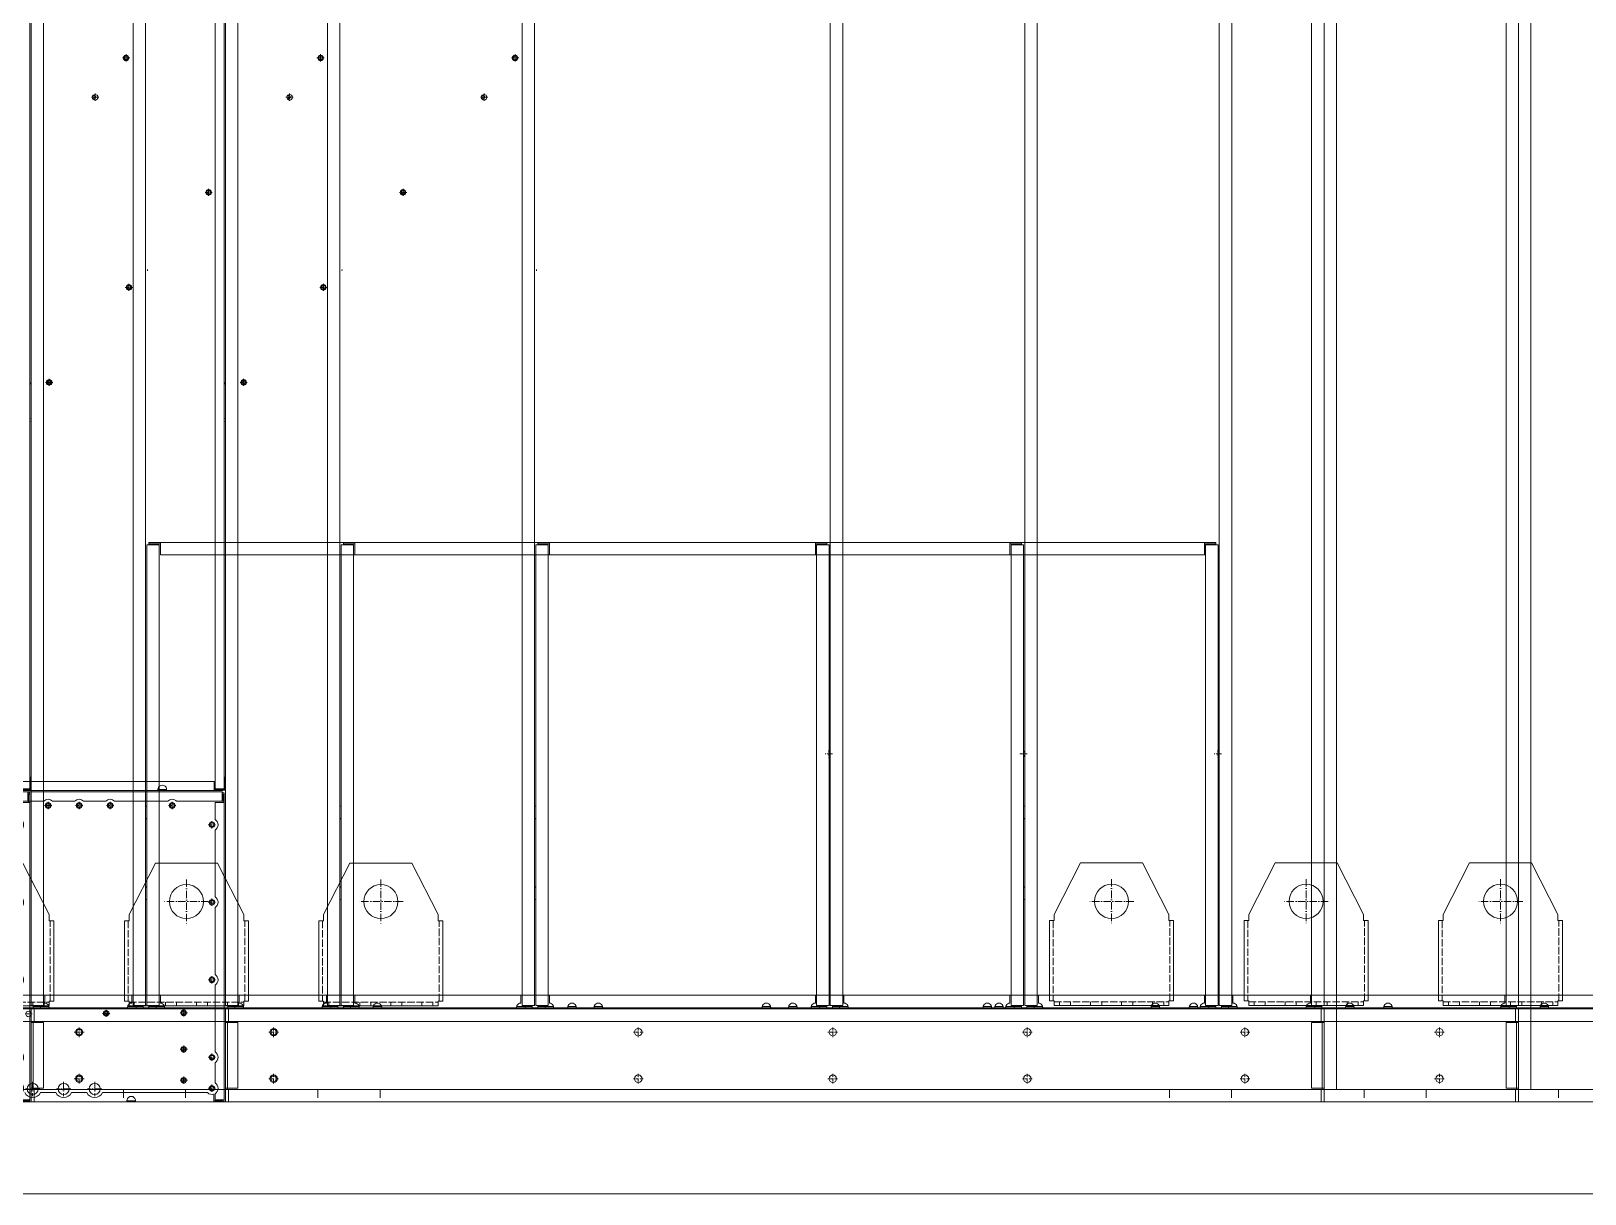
# Model space of a CAD drawing. Header units: millimetres. Extents: x -662582 to 33115, y -140469 to 24125.
# Drawn here: x -650766 to -648261, y -134742 to -132867 of the extents above; entities that cross this region are included whole.
import ezdxf

# ---------------------------------------------------------------- set-up
doc = ezdxf.new("R2010")
doc.units = ezdxf.units.MM
doc.linetypes.add('DASHDOT', pattern=[18.5, 12, -3, 0.5, -3])
doc.linetypes.add('DASHED', pattern=[15, 12, -3])

# ---------------------------------------------------------------- blocks, each defined once
blk = doc.blocks.new('457536')
at = {"color": 7, "lineweight": 5}
for p, q in [((114592.520962, 89152.297332), (114550.020962, 89069.297332)), ((114692.520962, 89152.297332), (114592.520962, 89152.297332)), ((114735.020962, 89069.297332), (114692.520962, 89152.297332)), ((114542.520962, 89059.297332), (114542.520962, 88929.797332)), ((114742.520962, 88929.797332), (114742.520962, 89059.297332)), ((114550.020962, 88922.297332), (114735.020962, 88922.297332))]:
    blk.add_line(p, q, dxfattribs=at)
at = {"color": 7, "linetype": 'DASHDOT', "lineweight": 5}
for p, q in [((114642.520962, 89126.047332), (114642.520962, 89054.547332)), ((114678.270962, 89090.297332), (114606.770962, 89090.297332))]:
    blk.add_line(p, q, dxfattribs=at)
at = {"color": 7, "lineweight": 5, "ltscale": 0.09375}
for p, q in [((114542.520962, 89059.297332), (114550.020962, 89059.297332)), ((114742.520962, 89059.297332), (114735.020962, 89059.297332)), ((114550.020962, 88929.797332), (114542.520962, 88929.797332)), ((114550.020962, 88922.297332), (114550.020962, 88929.797332)), ((114735.020962, 88929.797332), (114742.520962, 88929.797332)), ((114735.020962, 88922.297332), (114735.020962, 88929.797332))]:
    blk.add_line(p, q, dxfattribs=at)
at = {"color": 7, "linetype": 'DASHED', "lineweight": 5}
for p, q in [((114548.520962, 89059.297332), (114548.520962, 88929.797332)), ((114736.520962, 88929.797332), (114736.520962, 89059.297332)), ((114550.020962, 88928.297332), (114735.020962, 88928.297332))]:
    blk.add_line(p, q, dxfattribs=at)
at = {"color": 7, "lineweight": 5, "ltscale": 0.125}
for p, q in [((114550.020962, 89059.297332), (114550.020962, 89069.297332)), ((114735.020962, 89069.297332), (114735.020962, 89059.297332))]:
    blk.add_line(p, q, dxfattribs=at)
at = {"color": 7, "linetype": 'DASHED', "lineweight": 5, "ltscale": 0.075}
for p, q in [((114558.520962, 88928.297332), (114558.520962, 88922.297332)), ((114576.520962, 88928.297332), (114576.520962, 88922.297332)), ((114608.520962, 88928.297332), (114608.520962, 88922.297332)), ((114626.520962, 88928.297332), (114626.520962, 88922.297332)), ((114658.520962, 88928.297332), (114658.520962, 88922.297332)), ((114676.520962, 88928.297332), (114676.520962, 88922.297332)), ((114708.520962, 88928.297332), (114708.520962, 88922.297332)), ((114726.520962, 88928.297332), (114726.520962, 88922.297332))]:
    blk.add_line(p, q, dxfattribs=at)
at = {"color": 7, "lineweight": 5}
blk.add_circle((114642.520962, 89090.297332), 27.5, dxfattribs=at)
blk = doc.blocks.new('1')
at = {"color": 7, "lineweight": 20}
for p, q in [((16015.2, 9965.9), (16015.2, 13406.9)), ((16035.2, 13406.9), (16035.2, 9965.9)), ((16493.2, 9965.9), (16493.2, 13406.9)), ((16513.2, 13406.9), (16513.2, 9965.9)), ((17617.2, 9965.9), (17617.2, 13406.9)), ((18413.2, 13406.9), (18413.2, 9965.9)), ((18433.2, 13390.4), (18433.2, 9830.4)), ((15998.2, 13165.3), (15998.2, 10315.5)), ((16013.2, 10315.5), (16013.2, 13165.3)), ((18393.2, 12139.4), (18393.2, 9965.9)), ((17637.2, 9965.9), (17637.2, 12087.4)), ((16515.2, 9965.9), (16515.2, 10708.9)), ((16535.2, 10708.9), (16535.2, 9965.9)), ((16537.2, 10712.4), (17593.2, 10712.4)), ((17595.2, 9965.9), (17595.2, 10708.9)), ((17615.2, 10708.9), (17615.2, 9965.9)), ((17593.2, 10692.4), (16537.2, 10692.4)), ((15996.6, 10327.4), (15030.8, 10327.4)), ((16009.7, 10310.4), (13016.7, 10310.4)), ((15120.9, 10312.4), (15906.5, 10312.4)), ((15919.9, 10312.4), (15996.6, 10312.4)), ((15722.1, 10295.4), (15686.4, 10295.4)), ((15772.1, 10295.4), (15736.4, 10295.4)), ((15822.1, 10295.4), (15786.4, 10295.4)), ((15922.1, 10295.4), (15836.4, 10295.4)), ((16009.7, 10295.4), (15936.4, 10295.4)), ((15998.2, 10266.1), (15998.2, 10293.4)), ((16013.2, 9813.9), (16013.2, 10293.4)), ((15998.2, 10141.1), (15998.2, 10248.8)), ((15998.2, 10016.1), (15998.2, 10123.8)), ((15998.2, 9891.1), (15998.2, 9998.8)), ((16037.2, 9982.4), (16491.2, 9982.4)), ((16537.2, 9982.4), (17593.2, 9982.4)), ((17639.2, 9982.4), (18391.2, 9982.4)), ((18408.5, 9960.4), (16019.9, 9960.4)), ((16484.2, 9962.4), (16044.2, 9962.4)), ((17205.2, 9962), (16055.2, 9962)), ((16880.2, 9962.4), (16544.2, 9962.4)), ((17236.2, 9962.4), (16894.2, 9962.4)), ((18373.2, 9962), (17223.2, 9962)), ((17586.2, 9962.4), (17250.2, 9962.4)), ((17882.2, 9962.4), (17646.2, 9962.4)), ((18134.2, 9962.4), (17896.2, 9962.4)), ((18384.2, 9962.4), (18148.2, 9962.4)), ((16015.2, 9940.4), (18413.2, 9940.4)), ((16015.2, 9832.4), (16015.2, 9938.4)), ((16018.4, 9938.4), (16018.4, 9832.4)), ((16019.9, 9940.4), (18408.5, 9940.4)), ((16035.2, 9832.4), (16035.2, 9938.4)), ((18393.2, 9938.4), (18393.2, 9832.4)), ((18410, 9832.4), (18410, 9938.4)), ((18413.2, 9938.4), (18413.2, 9832.4)), ((18413.2, 9832.4), (18413.2, 9938.4)), ((15998.2, 9841.1), (15998.2, 9873.8)), ((15741.6, 9825.4), (15716.9, 9825.4)), ((15791.6, 9825.4), (15766.9, 9825.4)), ((15986.1, 9825.4), (15816.9, 9825.4)), ((16164.2, 9830.4), (16015.2, 9830.4)), ((18408.5, 9830.4), (16019.9, 9830.4)), ((18164.2, 9830.4), (16264.2, 9830.4)), ((18413.2, 9830.4), (18264.2, 9830.4)), ((15856.4, 9810.4), (14970, 9810.4)), ((15996.2, 9810.4), (15870, 9810.4)), ((18413.2, 9810.4), (16015.2, 9810.4)), ((16019.9, 9810.4), (18408.5, 9810.4))]:
    blk.add_line(p, q, dxfattribs=at)
at = {"color": 7, "linetype": 'DASHDOT', "lineweight": 20, "ltscale": 0.292499}
for p, q in [((16481.9, 11499.7), (16481.9, 11488)), ((16432, 11436.3), (16432, 11424.6)), ((16172.9, 11129.8), (16172.9, 11118.1)), ((17620.9, 10371.6), (17609.2, 10371.6))]:
    blk.add_line(p, q, dxfattribs=at)
at = {"color": 7, "linetype": 'DASHDOT', "lineweight": 20, "ltscale": 0.2925}
for p, q in [((16487.8, 11493.8), (16476.1, 11493.8)), ((16437.9, 11430.4), (16426.2, 11430.4)), ((16307.3, 11277.1), (16295.6, 11277.1)), ((16178.8, 11123.9), (16167.1, 11123.9)), ((16050.2, 10970.7), (16038.5, 10970.7)), ((17615, 10377.4), (17615, 10365.7)), ((15735.1, 10288.4), (15723.4, 10288.4)), ((15729.2, 10294.3), (15729.2, 10282.6)), ((15785.1, 10288.4), (15773.4, 10288.4)), ((15779.2, 10294.3), (15779.2, 10282.6)), ((15835.1, 10288.4), (15823.4, 10288.4)), ((15829.2, 10294.3), (15829.2, 10282.6)), ((15935.1, 10288.4), (15923.4, 10288.4)), ((15929.2, 10294.3), (15929.2, 10282.6)), ((15999.1, 10257.4), (15987.4, 10257.4)), ((15993.2, 10263.3), (15993.2, 10251.6)), ((15999.1, 10132.4), (15987.4, 10132.4)), ((15993.2, 10138.3), (15993.2, 10126.6)), ((15999.1, 10007.4), (15987.4, 10007.4)), ((15993.2, 10013.3), (15993.2, 10001.6)), ((15703.6, 9952.3), (15691.9, 9952.3)), ((15828.6, 9953.3), (15816.9, 9953.3)), ((15822.7, 9959.2), (15822.7, 9947.5)), ((15953.6, 9954.2), (15941.9, 9954.2)), ((15947.7, 9960.1), (15947.7, 9948.4)), ((15953.6, 9895.4), (15941.9, 9895.4)), ((15947.7, 9901.3), (15947.7, 9889.6)), ((15999.1, 9882.4), (15987.4, 9882.4)), ((15993.2, 9888.3), (15993.2, 9876.6)), ((15953.6, 9845.4), (15941.9, 9845.4)), ((15947.7, 9851.3), (15947.7, 9839.6)), ((15999.1, 9832.4), (15987.4, 9832.4)), ((15993.2, 9838.3), (15993.2, 9826.6))]:
    blk.add_line(p, q, dxfattribs=at)
at = {"color": 7, "linetype": 'DASHDOT', "lineweight": 20, "ltscale": 0.195}
for p, q in [((16485.8, 11493.8), (16478, 11493.8)), ((16433.9, 11430.4), (16426.1, 11430.4)), ((16305.3, 11277.2), (16297.5, 11277.2)), ((16176.8, 11124), (16169, 11124)), ((16048.2, 10970.8), (16040.4, 10970.8)), ((15826.1, 9953.3), (15818.3, 9953.3)), ((15822.2, 9957.2), (15822.2, 9949.4)), ((15951.1, 9954.3), (15943.3, 9954.3)), ((15947.2, 9958.2), (15947.2, 9950.4)), ((15951.1, 9895.4), (15943.3, 9895.4)), ((15947.2, 9899.3), (15947.2, 9891.5)), ((15951.1, 9845.4), (15943.3, 9845.4)), ((15947.2, 9849.3), (15947.2, 9841.5))]:
    blk.add_line(p, q, dxfattribs=at)
at = {"color": 7, "linetype": 'DASHDOT', "lineweight": 20, "ltscale": 0.195001}
for p, q in [((16481.9, 11497.7), (16481.9, 11489.9)), ((16172.9, 11127.9), (16172.9, 11120.1)), ((16044.3, 10974.7), (16044.3, 10966.9))]:
    blk.add_line(p, q, dxfattribs=at)
at = {"color": 7, "linetype": 'DASHDOT', "lineweight": 20, "ltscale": 0.194998}
for p, q in [((16430, 11434.3), (16430, 11426.5)), ((16301.4, 11281.1), (16301.4, 11273.3))]:
    blk.add_line(p, q, dxfattribs=at)
at = {"color": 7, "linetype": 'DASHDOT', "lineweight": 20, "ltscale": 0.292502}
for p, q in [((16301.4, 11283), (16301.4, 11271.3)), ((16044.3, 10976.6), (16044.3, 10964.9))]:
    blk.add_line(p, q, dxfattribs=at)
at = {"color": 7, "lineweight": 20, "ltscale": 0.050782}
blk.add_line((16516.3, 11150.5), (16516.6, 11152.5), dxfattribs=at)
at = {"color": 7, "lineweight": 20, "ltscale": 0.077786}
blk.add_line((16015.2, 10970.3), (16013.2, 10967.9), dxfattribs=at)
at = {"color": 7, "lineweight": 20, "ltscale": 0.05349}
blk.add_line((16013.2, 10913.1), (16015.2, 10912.3), dxfattribs=at)
blk.add_line((16013.2, 10913.1), (16015.2, 10912.3), dxfattribs=at)
at = {"color": 7, "lineweight": 20, "ltscale": 0.039896}
blk.add_line((16014.7, 10907.1), (16013.2, 10907.7), dxfattribs=at)
at = {"color": 7, "lineweight": 20, "ltscale": 0.012708}
for p, q in [((16014.7, 10907.1), (16015.2, 10907.1)), ((16014.7, 10334.9), (16015.2, 10334.9)), ((16015.2, 10334.9), (16014.7, 10334.9))]:
    blk.add_line(p, q, dxfattribs=at)
at = {"color": 7, "lineweight": 20, "ltscale": 0.0875}
for p, q in [((16515.2, 10708.9), (16518.7, 10708.9)), ((16537.2, 10712.4), (16537.2, 10708.9)), ((17593.2, 10712.4), (17593.2, 10708.9)), ((17615.2, 10708.9), (17611.7, 10708.9)), ((16009.7, 10310.4), (16009.7, 10306.9)), ((16013.2, 10293.4), (16009.7, 10293.4)), ((16015.2, 9965.9), (16018.7, 9965.9)), ((16513.2, 9965.9), (16509.7, 9965.9)), ((16515.2, 9965.9), (16518.7, 9965.9)), ((17615.2, 9965.9), (17611.7, 9965.9)), ((17617.2, 9965.9), (17620.7, 9965.9)), ((18413.2, 9965.9), (18409.7, 9965.9)), ((15996.2, 9810.4), (15996.2, 9813.9)), ((16013.2, 9813.9), (16009.7, 9813.9))]:
    blk.add_line(p, q, dxfattribs=at)
at = {"color": 7, "lineweight": 20, "ltscale": 0.4625}
for p, q in [((16518.7, 10712.4), (16537.2, 10712.4)), ((16537.2, 10710.4), (16518.7, 10710.4)), ((17593.2, 10712.4), (17611.7, 10712.4)), ((17611.7, 10710.4), (17593.2, 10710.4)), ((16014.7, 10334.9), (16014.7, 10316.4)), ((16014.7, 10334.9), (16014.7, 10316.4))]:
    blk.add_line(p, q, dxfattribs=at)
at = {"color": 7, "lineweight": 20, "ltscale": 0.05}
for p, q in [((16518.7, 10712.4), (16518.7, 10710.4)), ((17611.7, 10712.4), (17611.7, 10710.4)), ((16013.2, 10306.9), (16011.2, 10306.9)), ((16515.2, 10287.4), (16513.2, 10287.4)), ((16515.2, 10287.4), (16513.2, 10287.4)), ((17617.2, 10287.4), (17615.2, 10287.4)), ((17617.2, 10287.4), (17615.2, 10287.4)), ((16513.2, 10267.4), (16515.2, 10267.4)), ((16513.2, 10267), (16515.2, 10267)), ((17615.2, 10267.4), (17617.2, 10267.4)), ((17615.2, 10267.4), (17617.2, 10267.4)), ((17615.2, 10267), (17617.2, 10267)), ((16515.2, 10157.4), (16513.2, 10157.4)), ((16515.2, 10157.4), (16513.2, 10157.4)), ((16515.2, 10157), (16513.2, 10157)), ((17617.2, 10157.4), (17615.2, 10157.4)), ((17617.2, 10157.4), (17615.2, 10157.4)), ((17617.2, 10157), (17615.2, 10157)), ((16513.2, 10137), (16515.2, 10137)), ((17615.2, 10137), (17617.2, 10137)), ((16018.7, 9962.4), (16018.7, 9964.4)), ((16030.2, 9962.4), (16030.2, 9964.4)), ((16498.2, 9962.4), (16498.2, 9964.4)), ((16509.7, 9962.4), (16509.7, 9964.4)), ((16518.7, 9962.4), (16518.7, 9964.4)), ((16530.2, 9962.4), (16530.2, 9964.4)), ((17600.2, 9962.4), (17600.2, 9964.4)), ((17611.7, 9962.4), (17611.7, 9964.4)), ((17620.7, 9962.4), (17620.7, 9964.4)), ((17632.2, 9962.4), (17632.2, 9964.4)), ((18398.2, 9962.4), (18398.2, 9964.4)), ((18409.7, 9962.4), (18409.7, 9964.4)), ((16015.2, 9938.4), (16015.2, 9940.4)), ((16018.4, 9938.4), (16018.4, 9940.4)), ((16018.4, 9938.4), (16018.4, 9940.4)), ((18410, 9940.4), (18410, 9938.4)), ((18413.2, 9938.4), (18413.2, 9940.4)), ((16015.2, 9830.4), (16015.2, 9832.4)), ((16018.4, 9830.4), (16018.4, 9832.4)), ((16018.4, 9830.4), (16018.4, 9832.4)), ((18410, 9832.4), (18410, 9830.4)), ((18413.2, 9830.4), (18413.2, 9832.4)), ((15856.4, 9810.4), (15856.4, 9812.4)), ((15870, 9810.4), (15870, 9812.4)), ((16009.7, 9810.4), (16009.7, 9812.4))]:
    blk.add_line(p, q, dxfattribs=at)
at = {"color": 7, "lineweight": 20, "ltscale": 0.0375}
for p, q in [((16518.7, 10710.4), (16518.7, 10708.9)), ((17611.7, 10710.4), (17611.7, 10708.9)), ((16011.2, 10306.9), (16009.7, 10306.9)), ((16010.1, 10314), (16010.1, 10315.5)), ((16018.7, 9964.4), (16018.7, 9965.9)), ((16509.7, 9964.4), (16509.7, 9965.9)), ((16518.7, 9964.4), (16518.7, 9965.9)), ((17611.7, 9964.4), (17611.7, 9965.9)), ((17620.7, 9964.4), (17620.7, 9965.9)), ((18409.7, 9964.4), (18409.7, 9965.9)), ((16018.4, 9938.4), (16019.9, 9938.4)), ((18410, 9938.4), (18408.5, 9938.4)), ((16009.7, 9812.4), (16009.7, 9813.9))]:
    blk.add_line(p, q, dxfattribs=at)
at = {"color": 7, "lineweight": 20, "ltscale": 0.4125}
for p, q in [((16518.7, 10708.9), (16535.2, 10708.9)), ((16537.2, 10692.4), (16537.2, 10708.9)), ((17593.2, 10708.9), (17593.2, 10692.4)), ((17595.2, 10708.9), (17611.7, 10708.9)), ((16035.2, 9965.9), (16018.7, 9965.9)), ((16509.7, 9965.9), (16493.2, 9965.9)), ((16535.2, 9965.9), (16518.7, 9965.9)), ((17611.7, 9965.9), (17595.2, 9965.9)), ((17637.2, 9965.9), (17620.7, 9965.9)), ((18409.7, 9965.9), (18393.2, 9965.9))]:
    blk.add_line(p, q, dxfattribs=at)
at = {"color": 7, "lineweight": 20, "ltscale": 0.2975}
for p, q in [((15996.6, 10315.5), (15996.6, 10327.4)), ((15998.2, 10315.5), (16010.1, 10315.5))]:
    blk.add_line(p, q, dxfattribs=at)
at = {"color": 7, "lineweight": 20, "ltscale": 0.168029}
for p, q in [((15906.5, 10314), (15913.2, 10314)), ((15906.5, 10312.4), (15913.2, 10312.4)), ((15919.9, 10314), (15913.2, 10314)), ((15919.9, 10312.4), (15913.2, 10312.4))]:
    blk.add_line(p, q, dxfattribs=at)
at = {"color": 7, "lineweight": 20, "ltscale": 0.04}
for p, q in [((15906.5, 10312.4), (15906.5, 10314)), ((15919.9, 10312.4), (15919.9, 10314)), ((16010.1, 10312.4), (16010.1, 10314)), ((16055.2, 9960.4), (16055.2, 9962)), ((17205.2, 9960.4), (17205.2, 9962)), ((17223.2, 9960.4), (17223.2, 9962)), ((18373.2, 9960.4), (18373.2, 9962))]:
    blk.add_line(p, q, dxfattribs=at)
at = {"color": 7, "lineweight": 20, "ltscale": 0.0775}
for p, q in [((15996.6, 10312.4), (15996.6, 10315.5)), ((16013.2, 10315.5), (16010.1, 10315.5))]:
    blk.add_line(p, q, dxfattribs=at)
at = {"color": 7, "lineweight": 20, "ltscale": 0.3375}
for p, q in [((16010.1, 10314), (15996.6, 10314)), ((15996.6, 10312.4), (16010.1, 10312.4)), ((16011.2, 10293.4), (16011.2, 10306.9)), ((16013.2, 10306.9), (16013.2, 10293.4)), ((15996.2, 9812.4), (16009.7, 9812.4)), ((16009.7, 9810.4), (15996.2, 9810.4))]:
    blk.add_line(p, q, dxfattribs=at)
at = {"color": 7, "lineweight": 20, "ltscale": 0.2875}
for p, q in [((16009.7, 10295.4), (16009.7, 10306.9)), ((15998.2, 10293.4), (16009.7, 10293.4)), ((16018.7, 9964.4), (16030.2, 9964.4)), ((16030.2, 9962.4), (16018.7, 9962.4)), ((16498.2, 9964.4), (16509.7, 9964.4)), ((16509.7, 9962.4), (16498.2, 9962.4)), ((16518.7, 9964.4), (16530.2, 9964.4)), ((16530.2, 9962.4), (16518.7, 9962.4)), ((17600.2, 9964.4), (17611.7, 9964.4)), ((17611.7, 9962.4), (17600.2, 9962.4)), ((17620.7, 9964.4), (17632.2, 9964.4)), ((17632.2, 9962.4), (17620.7, 9962.4)), ((18398.2, 9964.4), (18409.7, 9964.4)), ((18409.7, 9962.4), (18398.2, 9962.4)), ((15998.2, 9813.9), (16009.7, 9813.9))]:
    blk.add_line(p, q, dxfattribs=at)
at = {"color": 7, "lineweight": 20, "ltscale": 0.114792}
blk.add_line((16010.1, 10314.9), (16014.7, 10314.9), dxfattribs=at)
at = {"color": 7, "lineweight": 20, "ltscale": 0.114793}
blk.add_line((16014.7, 10312.9), (16010.1, 10312.9), dxfattribs=at)
at = {"color": 7, "lineweight": 20, "ltscale": 0.037293}
blk.add_line((16013.2, 10316.4), (16014.7, 10316.4), dxfattribs=at)
at = {"color": 7, "lineweight": 20, "ltscale": 0.037353}
blk.add_line((16014.7, 10316.4), (16013.2, 10316.4), dxfattribs=at)
at = {"color": 7, "lineweight": 20, "ltscale": 0.319497}
for p, q in [((16037.2, 9982.4), (16037.2, 9969.7)), ((16491.2, 9982.4), (16491.2, 9969.7)), ((16537.2, 9982.4), (16537.2, 9969.7)), ((17593.2, 9982.4), (17593.2, 9969.7)), ((17639.2, 9982.4), (17639.2, 9969.7)), ((18391.2, 9982.4), (18391.2, 9969.7))]:
    blk.add_line(p, q, dxfattribs=at)
at = {"color": 7, "lineweight": 20, "ltscale": 0.1175}
for p, q in [((16019.9, 9960.4), (16015.2, 9960.4)), ((16019.9, 9960.4), (16019.9, 9955.7)), ((18413.2, 9960.4), (18408.5, 9960.4)), ((18408.5, 9960.4), (18408.5, 9955.7)), ((16015.2, 9832.4), (16019.9, 9832.4)), ((18413.2, 9832.4), (18408.5, 9832.4)), ((16019.9, 9810.4), (16019.9, 9815.1)), ((18408.5, 9810.4), (18408.5, 9815.1))]:
    blk.add_line(p, q, dxfattribs=at)
at = {"color": 7, "lineweight": 20, "ltscale": 0.16}
for p, q in [((16015.2, 9954), (16015.2, 9960.4)), ((18413.2, 9960.4), (18413.2, 9954)), ((16015.2, 9810.4), (16015.2, 9816.8)), ((18413.2, 9816.8), (18413.2, 9810.4))]:
    blk.add_line(p, q, dxfattribs=at)
at = {"color": 7, "lineweight": 20, "ltscale": 0.34}
for p, q in [((16015.2, 9954), (16015.2, 9940.4)), ((18413.2, 9940.4), (18413.2, 9954)), ((16015.2, 9830.4), (16015.2, 9816.8)), ((16164.2, 9816.8), (16164.2, 9830.4)), ((16264.2, 9830.4), (16264.2, 9816.8)), ((18164.2, 9816.8), (18164.2, 9830.4)), ((18264.2, 9830.4), (18264.2, 9816.8)), ((18413.2, 9816.8), (18413.2, 9830.4))]:
    blk.add_line(p, q, dxfattribs=at)
at = {"color": 7, "lineweight": 20, "ltscale": 0.3825}
for p, q in [((16019.9, 9955.7), (16019.9, 9940.4)), ((18408.5, 9940.4), (18408.5, 9955.7)), ((16035.2, 9938.4), (16019.9, 9938.4)), ((18408.5, 9938.4), (18393.2, 9938.4)), ((16019.9, 9832.4), (16035.2, 9832.4)), ((16019.9, 9830.4), (16019.9, 9815.1)), ((18393.2, 9832.4), (18408.5, 9832.4)), ((18408.5, 9815.1), (18408.5, 9830.4))]:
    blk.add_line(p, q, dxfattribs=at)
at = {"color": 7, "lineweight": 20, "ltscale": 0.175}
for p, q in [((16030.2, 9964.4), (16037.2, 9964.4)), ((16030.2, 9962.4), (16037.2, 9962.4)), ((16044.2, 9962.4), (16037.2, 9962.4)), ((16484.2, 9962.4), (16491.2, 9962.4)), ((16491.2, 9964.4), (16498.2, 9964.4)), ((16491.2, 9962.4), (16498.2, 9962.4)), ((16530.2, 9964.4), (16537.2, 9964.4)), ((16530.2, 9962.4), (16537.2, 9962.4)), ((16544.2, 9962.4), (16537.2, 9962.4)), ((16894.2, 9962.4), (16880.2, 9962.4)), ((17236.2, 9962.4), (17243.2, 9962.4)), ((17243.2, 9962.4), (17250.2, 9962.4)), ((17586.2, 9962.4), (17593.2, 9962.4)), ((17593.2, 9964.4), (17600.2, 9964.4)), ((17593.2, 9962.4), (17600.2, 9962.4)), ((17632.2, 9964.4), (17639.2, 9964.4)), ((17632.2, 9962.4), (17639.2, 9962.4)), ((17646.2, 9962.4), (17639.2, 9962.4)), ((17882.2, 9962.4), (17889.2, 9962.4)), ((17896.2, 9962.4), (17889.2, 9962.4)), ((18134.2, 9962.4), (18148.2, 9962.4)), ((18384.2, 9962.4), (18398.2, 9962.4)), ((18391.2, 9964.4), (18398.2, 9964.4))]:
    blk.add_line(p, q, dxfattribs=at)
at = {"color": 7, "lineweight": 20, "ltscale": 0.164795}
for p, q in [((16043.8, 9964.4), (16037.2, 9964.4)), ((16484.6, 9964.4), (16491.2, 9964.4)), ((16543.8, 9964.4), (16537.2, 9964.4)), ((16887.2, 9964.4), (16880.6, 9964.4)), ((16893.8, 9964.4), (16887.2, 9964.4)), ((17236.6, 9964.4), (17243.2, 9964.4)), ((17243.2, 9964.4), (17249.8, 9964.4)), ((17586.6, 9964.4), (17593.2, 9964.4)), ((17645.8, 9964.4), (17639.2, 9964.4)), ((17882.6, 9964.4), (17889.2, 9964.4)), ((17895.8, 9964.4), (17889.2, 9964.4)), ((18134.6, 9964.4), (18141.2, 9964.4)), ((18141.2, 9964.4), (18147.8, 9964.4)), ((18384.6, 9964.4), (18391.2, 9964.4))]:
    blk.add_line(p, q, dxfattribs=at)
at = {"color": 7, "lineweight": 20, "ltscale": 0.45}
blk.add_line((17205.2, 9962), (17223.2, 9962), dxfattribs=at)
at = {"color": 7, "lineweight": 20, "ltscale": 0.010005}
for p, q in [((18278.2, 9962), (18278.2, 9962.4)), ((18328.7, 9962), (18328.7, 9962.4)), ((18342.7, 9962), (18342.7, 9962.4))]:
    blk.add_line(p, q, dxfattribs=at)
at = {"color": 7, "lineweight": 20, "ltscale": 0.250004}
blk.add_line((18383.2, 9962), (18373.2, 9962), dxfattribs=at)
at = {"color": 7, "lineweight": 20, "ltscale": 0.25}
blk.add_line((18393.2, 9962), (18383.2, 9962), dxfattribs=at)
at = {"color": 7, "lineweight": 20, "ltscale": 0.01}
blk.add_line((18393.2, 9962), (18393.2, 9962.4), dxfattribs=at)
at = {"color": 7, "lineweight": 20, "ltscale": 0.39}
for p, q in [((18413.2, 9954), (18413.2, 9938.4)), ((18413.2, 9832.4), (18413.2, 9816.8))]:
    blk.add_line(p, q, dxfattribs=at)
at = {"color": 7, "lineweight": 20, "ltscale": 0.000462809}
blk.add_line((18413.2, 9950.9), (18413.2, 9950.9), dxfattribs=at)
at = {"color": 7, "lineweight": 20, "ltscale": 0.08}
for p, q in [((16015.2, 9938.4), (16018.4, 9938.4)), ((18410, 9938.4), (18413.2, 9938.4)), ((16018.4, 9832.4), (16015.2, 9832.4)), ((18413.2, 9832.4), (18410, 9832.4))]:
    blk.add_line(p, q, dxfattribs=at)
at = {"color": 7, "linetype": 'DASHDOT', "lineweight": 20, "ltscale": 0.39}
for p, q in [((16100.5, 9922.9), (16084.9, 9922.9)), ((16092.7, 9930.7), (16092.7, 9915.1)), ((17307.7, 9930.7), (17307.7, 9915.1)), ((18285.7, 9930.7), (18285.7, 9915.1)), ((16100.5, 9847.9), (16084.9, 9847.9)), ((16092.7, 9855.7), (16092.7, 9840.1)), ((17307.7, 9855.7), (17307.7, 9840.1)), ((18285.7, 9855.7), (18285.7, 9840.1))]:
    blk.add_line(p, q, dxfattribs=at)
at = {"color": 7, "linetype": 'DASHDOT', "lineweight": 20, "ltscale": 0.389999}
for p, q in [((17315.5, 9922.9), (17299.9, 9922.9)), ((17315.5, 9847.9), (17299.9, 9847.9))]:
    blk.add_line(p, q, dxfattribs=at)
at = {"color": 7, "linetype": 'DASHDOT', "lineweight": 20, "ltscale": 0.389996}
for p, q in [((18293.5, 9922.9), (18277.9, 9922.9)), ((18293.5, 9847.9), (18277.9, 9847.9))]:
    blk.add_line(p, q, dxfattribs=at)
at = {"color": 7, "linetype": 'DASHDOT', "lineweight": 20}
for p, q in [((15715.9, 9831.4), (15692.5, 9831.4)), ((15704.2, 9843.1), (15704.2, 9819.7)), ((15765.9, 9831.4), (15742.5, 9831.4)), ((15754.2, 9843.1), (15754.2, 9819.7)), ((15815.9, 9831.4), (15792.5, 9831.4)), ((15804.2, 9843.1), (15804.2, 9819.7))]:
    blk.add_line(p, q, dxfattribs=at)
at = {"color": 7, "lineweight": 20, "ltscale": 0.224015}
blk.add_line((15996.2, 9822.9), (15996.2, 9813.9), dxfattribs=at)
at = {"color": 7, "lineweight": 20, "ltscale": 0.245994}
blk.add_line((15998.2, 9813.9), (15998.2, 9823.8), dxfattribs=at)
at = {"lineweight": 20}
for p, q in [((19513.2, 9830.4), (18413.2, 9830.4)), ((18413.2, 9810.4), (13513.2, 9810.4)), ((19513.2, 9810.4), (18413.2, 9810.4)), ((11313.2, 9662.1), (19513.2, 9662.1))]:
    blk.add_line(p, q, dxfattribs=at)
at = {"color": 7, "lineweight": 20, "ltscale": 0.00043427}
blk.add_line((18413.2, 9820), (18413.2, 9820), dxfattribs=at)
at = {"color": 7, "lineweight": 20, "ltscale": 0.169248}
for p, q in [((15856.4, 9812.4), (15863.2, 9812.4)), ((15856.4, 9810.4), (15863.2, 9810.4)), ((15870, 9812.4), (15863.2, 9812.4)), ((15870, 9810.4), (15863.2, 9810.4))]:
    blk.add_line(p, q, dxfattribs=at)
at = {"color": 7, "lineweight": 20, "ltscale": 0.000478323}
blk.add_line((16024.7, 9810.4), (16024.8, 9810.4), dxfattribs=at)
at = {"color": 7, "lineweight": 20, "ltscale": 0.000571071}
blk.add_line((16125.5, 9810.4), (16125.5, 9810.4), dxfattribs=at)
at = {"color": 7, "lineweight": 20, "ltscale": 0.000337276}
blk.add_line((16140, 9810.4), (16140, 9810.4), dxfattribs=at)
at = {"color": 7, "lineweight": 20, "ltscale": 0.000669931}
blk.add_line((16615.1, 9810.4), (16615.1, 9810.4), dxfattribs=at)
at = {"color": 7, "lineweight": 20, "ltscale": 0.000895851}
blk.add_line((16624.7, 9810.4), (16624.8, 9810.4), dxfattribs=at)
at = {"color": 7, "lineweight": 20, "ltscale": 0.000673251}
blk.add_line((17166.9, 9810.4), (17166.9, 9810.4), dxfattribs=at)
at = {"color": 7, "lineweight": 20, "ltscale": 0.000571084}
blk.add_line((17181.4, 9810.4), (17181.4, 9810.4), dxfattribs=at)
at = {"color": 7, "lineweight": 20, "ltscale": 0.000197227}
blk.add_line((17261.5, 9810.4), (17261.5, 9810.4), dxfattribs=at)
at = {"color": 7, "lineweight": 20, "ltscale": 0.000670507}
blk.add_line((17803.7, 9810.4), (17803.7, 9810.4), dxfattribs=at)
at = {"color": 7, "lineweight": 20, "ltscale": 0.000335273}
blk.add_line((17813.3, 9810.4), (17813.3, 9810.4), dxfattribs=at)
at = {"color": 7, "lineweight": 20, "ltscale": 0.000447819}
blk.add_line((18403.7, 9810.4), (18403.7, 9810.4), dxfattribs=at)
at = {"color": 7, "lineweight": 20}
for centre, radius in [((16481.9, 11493.8), 4.5), ((16481.9, 11493.8), 3), ((16432, 11430.4), 4.5), ((16301.4, 11277.1), 4.5), ((16301.4, 11277.2), 3), ((16172.9, 11123.9), 4.5), ((16172.9, 11124), 3), ((16044.3, 10970.7), 4.5), ((16044.3, 10970.8), 3), ((15729.2, 10288.4), 4.5), ((15729.2, 10288.4), 3), ((15779.2, 10288.4), 4.5), ((15779.2, 10288.4), 3), ((15829.2, 10288.4), 4.5), ((15829.2, 10288.4), 3), ((15929.2, 10288.4), 4.5), ((15929.2, 10288.4), 3), ((15993.2, 10257.4), 4.5), ((15993.2, 10257.4), 3), ((15993.2, 10132.4), 4.5), ((15993.2, 10132.4), 3), ((15993.2, 10007.4), 4.5), ((15993.2, 10007.4), 3), ((15697.7, 9952.3), 4.5), ((15822.7, 9953.3), 4.5), ((15822.2, 9953.3), 3), ((15947.7, 9954.2), 4.5), ((15947.2, 9954.3), 3), ((16092.7, 9922.9), 6), ((16092.7, 9922.9), 4.5), ((17307.7, 9922.9), 6), ((18285.7, 9922.9), 6), ((15947.7, 9895.4), 4.5), ((15947.2, 9895.4), 3), ((15993.2, 9882.4), 4.5), ((15993.2, 9882.4), 3), ((15947.7, 9845.4), 4.5), ((15947.2, 9845.4), 3), ((16092.7, 9847.9), 6), ((16092.7, 9847.9), 4.5), ((17307.7, 9847.9), 6), ((18285.7, 9847.9), 6), ((15704.2, 9831.4), 9), ((15754.2, 9831.4), 9), ((15804.2, 9831.4), 9), ((15993.2, 9832.4), 4.5), ((15993.2, 9832.4), 3)]:
    blk.add_circle(centre, radius, dxfattribs=at)
for centre, radius, start, end in [((16430, 11430.4), 3, 235.822, 127.0122), ((17615, 10371.6), 4.5, 61.1523, 87.8201), ((17615, 10371.6), 3, 43.6368, 86.7288), ((17615, 10371.6), 3, 273.2712, 316.3632), ((17615, 10371.6), 4.5, 272.1799, 298.8477), ((15913.2, 10314.3), 7, 9.8709, 170.1291), ((15729.2, 10288.4), 10, 44.427, 135.573), ((15779.2, 10288.4), 10, 44.427, 135.573), ((15829.2, 10288.4), 10, 44.427, 135.573), ((15922.4, 10313.7), 16.2, 173.4769, 179.6689), ((15904, 10313.7), 16.2, 0.3311, 6.523), ((15929.2, 10288.4), 10, 44.427, 135.573), ((16009.7, 10306.9), 3.5, 0, 90), ((16009.7, 10306.9), 1.5, 0, 90), ((16014.7, 10316.4), 1.5, 270, 289.8069), ((16014.7, 10316.4), 3.5, 270, 278.3501), ((15993.2, 10257.4), 10, 300, 60), ((15993.2, 10132.4), 10, 300, 60), ((15993.2, 10007.4), 10, 300, 60), ((16037.2, 9962.7), 7, 27.9406, 90), ((16491.2, 9962.7), 7, 90, 152.0594), ((16537.2, 9962.7), 7, 27.9406, 90), ((16887.2, 9962.7), 7, 27.9406, 152.0594), ((17243.2, 9962.7), 7, 27.9406, 152.0594), ((17593.2, 9962.7), 7, 90, 152.0594), ((17639.2, 9962.7), 7, 27.9406, 90), ((17889.2, 9962.7), 7, 27.9406, 152.0594), ((18141.2, 9962.7), 7, 27.9406, 152.0594), ((18391.2, 9962.7), 7, 90, 152.0594), ((15993.2, 9882.4), 10, 300, 60), ((15704.2, 9831.4), 14, 205.3769, 334.6231), ((15754.2, 9831.4), 14, 205.3769, 334.6231), ((15804.2, 9831.4), 14, 205.3769, 334.6231), ((15993.2, 9832.4), 10, 224.427, 287.4576), ((15993.2, 9832.4), 10, 300, 60), ((15863.2, 9812.4), 7, 12.3736, 167.6264), ((15929.7, 9813.9), 3.5, 269.755, 270), ((15964.7, 9813.9), 3.5, 270, 270.245), ((15974.7, 9813.9), 3.5, 269.755, 270), ((16009.7, 9813.9), 1.5, 270, 0), ((16009.7, 9813.9), 3.5, 270, 0), ((16059.9, 9815.1), 4.7, 269.7272, 270), ((16061.6, 9816.8), 6.4, 269.7738, 270), ((16123.8, 9816.8), 6.4, 270, 270.2365), ((17247, 9815.1), 4.7, 270, 270.2728), ((17294.1, 9816.8), 6.4, 269.7738, 270), ((17356.3, 9816.8), 6.4, 270, 270.2365), ((18254.6, 9816.8), 6.4, 269.7608, 270), ((18316.8, 9816.8), 6.4, 270, 270.229), ((18368.5, 9815.1), 4.7, 270, 270.2728)]:
    blk.add_arc(centre, radius, start, end, dxfattribs=at)
for points in [[(15906.2, 10314.4), (15906.3, 10314.3), (15906.3, 10314.2), (15906.3, 10314.1), (15906.4, 10314), (15906.5, 10314)], [(15920.2, 10314.4), (15920.2, 10314.3), (15920.1, 10314.2), (15920.1, 10314.1), (15920, 10314), (15919.9, 10314)], [(15856.2, 9811.6), (15856.2, 9812), (15856.2, 9812.5), (15856.3, 9813), (15856.3, 9813.5), (15856.4, 9813.9)], [(15856.3, 9812.6), (15856.3, 9812.6), (15856.3, 9812.5), (15856.3, 9812.5), (15856.4, 9812.4), (15856.4, 9812.4)], [(15870.2, 9812.6), (15870.2, 9812.6), (15870.1, 9812.5), (15870.1, 9812.5), (15870, 9812.4), (15870, 9812.4)], [(15870.1, 9813.9), (15870.1, 9813.5), (15870.2, 9813), (15870.2, 9812.5), (15870.2, 9812), (15870.2, 9811.6)]]:
    blk.add_open_spline(points, degree=5, dxfattribs=at)
for points, knots in [([(15906.2, 10313.8), (15906.2, 10313.5), (15906.2, 10313.2), (15906.3, 10312.9), (15906.3, 10312.6), (15906.4, 10312.5), (15906.4, 10312.5), (15906.5, 10312.4), (15906.5, 10312.4)], [0, 0, 0, 0, 0, 0, 3.570616, 3.570616, 3.570616, 4.974883, 4.974883, 4.974883, 4.974883, 4.974883, 4.974883]), ([(15920.2, 10313.8), (15920.2, 10313.5), (15920.2, 10313.2), (15920.2, 10312.9), (15920.1, 10312.6), (15920, 10312.5), (15920, 10312.5), (15920, 10312.4), (15919.9, 10312.4)], [0, 0, 0, 0, 0, 0, 3.570616, 3.570616, 3.570616, 4.974883, 4.974883, 4.974883, 4.974883, 4.974883, 4.974883]), ([(16043.4, 9965.9), (16043.6, 9965.4), (16043.7, 9964.9), (16043.8, 9964.4), (16044, 9963.5), (16044.1, 9962.9), (16044.2, 9962.7), (16044.2, 9962.5), (16044.2, 9962.5), (16044.2, 9962.4), (16044.2, 9962.4), (16044.2, 9962.4)], [0, 0, 0, 0, 0, 0, 5.019575, 5.019575, 5.019575, 8.671425, 8.671425, 8.671425, 8.70839, 8.70839, 8.70839, 8.70839, 8.70839, 8.70839]), ([(16485, 9965.9), (16484.9, 9965.4), (16484.7, 9964.9), (16484.6, 9964.4), (16484.4, 9963.5), (16484.3, 9962.9), (16484.3, 9962.7), (16484.2, 9962.5), (16484.2, 9962.5), (16484.2, 9962.4), (16484.2, 9962.4), (16484.2, 9962.4)], [0, 0, 0, 0, 0, 0, 5.019575, 5.019575, 5.019575, 8.671425, 8.671425, 8.671425, 8.70839, 8.70839, 8.70839, 8.70839, 8.70839, 8.70839]), ([(16543.4, 9965.9), (16543.6, 9965.4), (16543.7, 9964.9), (16543.8, 9964.4), (16544, 9963.5), (16544.1, 9962.9), (16544.2, 9962.7), (16544.2, 9962.5), (16544.2, 9962.5), (16544.2, 9962.4), (16544.2, 9962.4), (16544.2, 9962.4)], [0, 0, 0, 0, 0, 0, 5.019575, 5.019575, 5.019575, 8.671425, 8.671425, 8.671425, 8.70839, 8.70839, 8.70839, 8.70839, 8.70839, 8.70839]), ([(16880.2, 9962.4), (16880.2, 9962.4), (16880.2, 9962.5), (16880.2, 9962.6), (16880.3, 9962.7), (16880.3, 9962.8), (16880.3, 9962.9), (16880.4, 9963.4), (16880.5, 9964.1), (16880.7, 9964.7), (16880.8, 9965.3), (16881, 9965.9), (16881, 9965.9), (16881, 9965.9), (16881, 9965.9)], [0, 0, 0, 0, 0, 0, 0.181509, 0.181509, 0.181509, 1.935967, 1.935967, 1.935967, 7.795509, 7.795509, 7.795509, 7.864561, 7.864561, 7.864561, 7.864561, 7.864561, 7.864561]), ([(16894.2, 9962.4), (16894.2, 9962.4), (16894.2, 9962.5), (16894.2, 9962.6), (16894.2, 9962.7), (16894.2, 9962.8), (16894.1, 9962.9), (16894, 9963.4), (16893.9, 9964.1), (16893.8, 9964.7), (16893.6, 9965.3), (16893.4, 9965.9), (16893.4, 9965.9), (16893.4, 9965.9), (16893.4, 9965.9)], [0, 0, 0, 0, 0, 0, 0.181509, 0.181509, 0.181509, 1.935966, 1.935966, 1.935966, 7.795506, 7.795506, 7.795506, 7.864558, 7.864558, 7.864558, 7.864558, 7.864558, 7.864558]), ([(17236.2, 9962.4), (17236.2, 9962.4), (17236.2, 9962.5), (17236.2, 9962.6), (17236.3, 9962.7), (17236.3, 9962.8), (17236.3, 9962.9), (17236.4, 9963.4), (17236.5, 9964.1), (17236.7, 9964.7), (17236.8, 9965.3), (17237, 9965.9), (17237, 9965.9), (17237, 9965.9), (17237, 9965.9)], [0, 0, 0, 0, 0, 0, 0.181509, 0.181509, 0.181509, 1.935966, 1.935966, 1.935966, 7.795506, 7.795506, 7.795506, 7.864558, 7.864558, 7.864558, 7.864558, 7.864558, 7.864558]), ([(17250.2, 9962.4), (17250.2, 9962.4), (17250.2, 9962.5), (17250.2, 9962.6), (17250.2, 9962.7), (17250.2, 9962.8), (17250.1, 9962.9), (17250, 9963.4), (17249.9, 9964.1), (17249.8, 9964.7), (17249.6, 9965.3), (17249.4, 9965.9), (17249.4, 9965.9), (17249.4, 9965.9), (17249.4, 9965.9)], [0, 0, 0, 0, 0, 0, 0.181509, 0.181509, 0.181509, 1.935967, 1.935967, 1.935967, 7.795509, 7.795509, 7.795509, 7.864561, 7.864561, 7.864561, 7.864561, 7.864561, 7.864561]), ([(17587, 9965.9), (17586.9, 9965.4), (17586.7, 9964.9), (17586.6, 9964.4), (17586.4, 9963.5), (17586.3, 9962.9), (17586.3, 9962.7), (17586.2, 9962.5), (17586.2, 9962.5), (17586.2, 9962.4), (17586.2, 9962.4), (17586.2, 9962.4)], [0, 0, 0, 0, 0, 0, 5.019575, 5.019575, 5.019575, 8.671425, 8.671425, 8.671425, 8.70839, 8.70839, 8.70839, 8.70839, 8.70839, 8.70839]), ([(17645.4, 9965.9), (17645.6, 9965.4), (17645.7, 9964.9), (17645.8, 9964.4), (17646, 9963.5), (17646.1, 9962.9), (17646.2, 9962.7), (17646.2, 9962.5), (17646.2, 9962.5), (17646.2, 9962.4), (17646.2, 9962.4), (17646.2, 9962.4)], [0, 0, 0, 0, 0, 0, 5.019575, 5.019575, 5.019575, 8.671425, 8.671425, 8.671425, 8.70839, 8.70839, 8.70839, 8.70839, 8.70839, 8.70839]), ([(17883, 9965.9), (17882.9, 9965.4), (17882.7, 9964.9), (17882.6, 9964.4), (17882.4, 9963.5), (17882.3, 9962.9), (17882.3, 9962.7), (17882.2, 9962.5), (17882.2, 9962.5), (17882.2, 9962.4), (17882.2, 9962.4), (17882.2, 9962.4)], [0, 0, 0, 0, 0, 0, 5.019577, 5.019577, 5.019577, 8.671428, 8.671428, 8.671428, 8.708393, 8.708393, 8.708393, 8.708393, 8.708393, 8.708393]), ([(17895.4, 9965.9), (17895.6, 9965.4), (17895.7, 9964.9), (17895.8, 9964.4), (17896, 9963.5), (17896.1, 9962.9), (17896.2, 9962.7), (17896.2, 9962.5), (17896.2, 9962.5), (17896.2, 9962.4), (17896.2, 9962.4), (17896.2, 9962.4)], [0, 0, 0, 0, 0, 0, 5.019575, 5.019575, 5.019575, 8.671425, 8.671425, 8.671425, 8.70839, 8.70839, 8.70839, 8.70839, 8.70839, 8.70839]), ([(18135, 9965.9), (18134.9, 9965.4), (18134.7, 9964.9), (18134.6, 9964.4), (18134.4, 9963.5), (18134.3, 9962.9), (18134.3, 9962.7), (18134.2, 9962.5), (18134.2, 9962.5), (18134.2, 9962.4), (18134.2, 9962.4), (18134.2, 9962.4)], [0, 0, 0, 0, 0, 0, 5.019575, 5.019575, 5.019575, 8.671425, 8.671425, 8.671425, 8.70839, 8.70839, 8.70839, 8.70839, 8.70839, 8.70839]), ([(18147.4, 9965.9), (18147.6, 9965.4), (18147.7, 9964.9), (18147.8, 9964.4), (18148, 9963.5), (18148.1, 9962.9), (18148.2, 9962.7), (18148.2, 9962.5), (18148.2, 9962.5), (18148.2, 9962.4), (18148.2, 9962.4), (18148.2, 9962.4)], [0, 0, 0, 0, 0, 0, 5.019577, 5.019577, 5.019577, 8.671428, 8.671428, 8.671428, 8.708393, 8.708393, 8.708393, 8.708393, 8.708393, 8.708393]), ([(18385, 9965.9), (18384.9, 9965.4), (18384.7, 9964.9), (18384.6, 9964.4), (18384.4, 9963.5), (18384.3, 9962.9), (18384.3, 9962.7), (18384.2, 9962.5), (18384.2, 9962.5), (18384.2, 9962.4), (18384.2, 9962.4), (18384.2, 9962.4)], [0, 0, 0, 0, 0, 0, 5.019575, 5.019575, 5.019575, 8.671425, 8.671425, 8.671425, 8.70839, 8.70839, 8.70839, 8.70839, 8.70839, 8.70839]), ([(15856.2, 9811.6), (15856.2, 9811.3), (15856.2, 9811), (15856.3, 9810.7), (15856.3, 9810.5), (15856.4, 9810.5), (15856.4, 9810.4), (15856.4, 9810.4), (15856.4, 9810.4)], [0, 0, 0, 0, 0, 0, 3.902586, 3.902586, 3.902586, 4.80152, 4.80152, 4.80152, 4.80152, 4.80152, 4.80152]), ([(15870.2, 9811.6), (15870.2, 9811.3), (15870.2, 9811), (15870.2, 9810.7), (15870.1, 9810.5), (15870, 9810.5), (15870, 9810.4), (15870, 9810.4), (15870, 9810.4)], [0, 0, 0, 0, 0, 0, 3.902586, 3.902586, 3.902586, 4.80152, 4.80152, 4.80152, 4.80152, 4.80152, 4.80152])]:
    blk.add_open_spline(points, degree=5, knots=knots, dxfattribs=at)
at = {"color": 0, "lineweight": 20}
for p in [(-98376.9, -78956.8), (-96571.8, -78956.4)]:
    blk.add_blockref('457536', p, dxfattribs=at)

msp = doc.modelspace()

# ---------------------------------------------------------------- block references
at = {"lineweight": 5}
for p in [(-667094.5, -144403.9), (-666780.9, -144403.9), (-666467.4, -144403.9)]:
    msp.add_blockref('1', p, dxfattribs=at)

doc.saveas('drawing.dxf')
